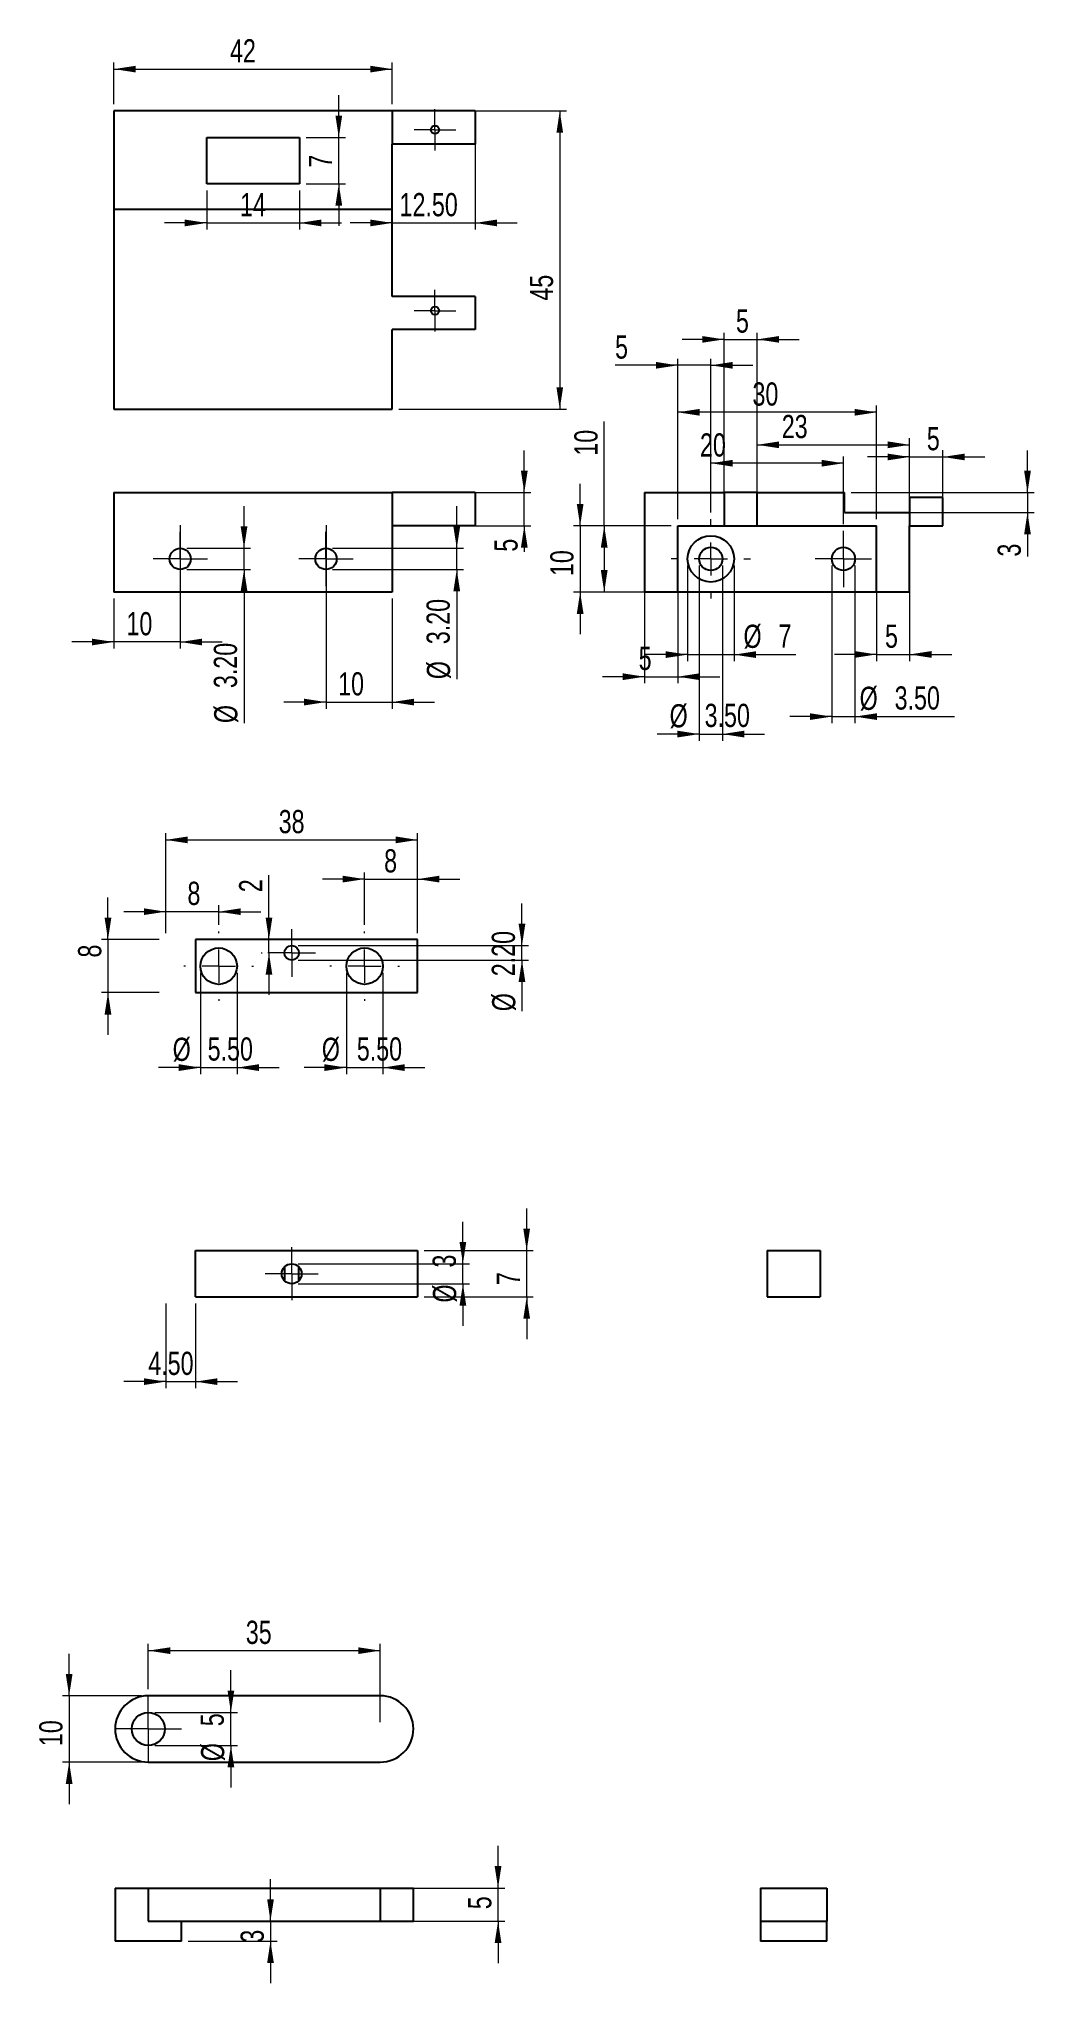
# Model space of a CAD drawing. Header units: millimetres. Extents: x 7 to 157, y 4 to 297.
import ezdxf

# ---------------------------------------------------------------- set-up
doc = ezdxf.new("R2010")
doc.units = ezdxf.units.MM
doc.styles.add('SLDTEXTSTYLE0', font='TXT', dxfattribs={"width": 0.75})
doc.dimstyles.new('SLDDIMSTYLE0', dxfattribs={"dimtxt": 3.5, "dimasz": 3.302, "dimexe": 0, "dimexo": 0.0625, "dimgap": 0.875, "dimtad": 1, "dimrnd": 1e-09, "dimzin": 12, "dimdsep": 46, "dimtxsty": 'SLDTEXTSTYLE0', "dimsah": 1, "dimcen": 0.09, "dimadec": 0, "dimazin": 3, "dimtfac": 1, "dimtmove": 0, "dimatfit": 0, "dimfxl": 0, "dimfrac": 2, "dimtolj": 1, "dimtzin": 12, "dimarcsym": 0})
doc.dimstyles.new('SLDDIMSTYLE1', dxfattribs={"dimtxt": 3.5, "dimasz": 3.302, "dimexe": 0, "dimexo": 0.0625, "dimgap": 0.875, "dimtad": 1, "dimrnd": 1e-09, "dimzin": 12, "dimdsep": 46, "dimtxsty": 'SLDTEXTSTYLE0', "dimsah": 1, "dimcen": 0.09, "dimadec": 0, "dimazin": 3, "dimtfac": 1, "dimtofl": 0, "dimtmove": 0, "dimatfit": 3, "dimfxl": 0, "dimfrac": 2, "dimtolj": 1, "dimtzin": 12, "dimarcsym": 0})
doc.dimstyles.new('SLDDIMSTYLE2', dxfattribs={"dimtxt": 3.5, "dimasz": 3.302, "dimexe": 0, "dimexo": 0.0625, "dimgap": 0.875, "dimtad": 1, "dimrnd": 1e-09, "dimzin": 4, "dimdsep": 46, "dimtxsty": 'SLDTEXTSTYLE0', "dimsah": 1, "dimcen": 0.09, "dimadec": 0, "dimazin": 1, "dimtfac": 1, "dimtmove": 0, "dimatfit": 0, "dimfxl": 0, "dimfrac": 2, "dimtolj": 1, "dimtzin": 12, "dimarcsym": 0})

# ---------------------------------------------------------------- blocks, each defined once
blk = doc.blocks.new('_D')
at = {"color": 7, "linetype": 'Continuous', "lineweight": 18}
for p, q in [((76.14, 17.98), (76.14, 24.33)), ((59.36, 17.98), (77.14, 17.98)), ((76.14, 12.98), (76.14, 17.98)), ((59.36, 12.98), (77.14, 12.98)), ((76.14, 12.98), (76.14, 6.63))]:
    blk.add_line(p, q, dxfattribs=at)
for points in [[(76.14, 17.98), (76.65, 21.28), (75.63, 21.28)], [(76.14, 12.98), (75.63, 9.67), (76.65, 9.67)]]:
    blk.add_solid(points, dxfattribs=at)
at = {"color": 7, "linetype": 'Continuous', "lineweight": 18, "insert": (71.63, 14.78), "char_height": 3.5, "attachment_point": 1, "rotation": 90, "style": 'SLDTEXTSTYLE0'}
blk.add_mtext('5', dxfattribs=at)
blk = doc.blocks.new('_D_1')
at = {"color": 7, "linetype": 'Continuous', "lineweight": 18}
for p, q in [((41.8, 12.98), (41.8, 19.33)), ((29.36, 12.98), (42.8, 12.98)), ((41.8, 12.98), (41.8, 9.98)), ((29.36, 9.98), (42.8, 9.98)), ((41.8, 9.98), (41.8, 3.63))]:
    blk.add_line(p, q, dxfattribs=at)
for points in [[(41.8, 12.98), (42.31, 16.28), (41.3, 16.28)], [(41.8, 9.98), (41.3, 6.67), (42.31, 6.67)]]:
    blk.add_solid(points, dxfattribs=at)
at = {"color": 7, "linetype": 'Continuous', "lineweight": 18, "insert": (37.29, 9.73), "char_height": 3.5, "attachment_point": 1, "rotation": 90, "style": 'SLDTEXTSTYLE0'}
blk.add_mtext('3', dxfattribs=at)
blk = doc.blocks.new('_D_2')
at = {"color": 7, "linetype": 'Continuous', "lineweight": 18}
for p, q in [((11.42, 46.99), (11.42, 53.34)), ((22.36, 46.99), (10.42, 46.99)), ((11.42, 46.99), (11.42, 36.99)), ((22.36, 36.99), (10.42, 36.99)), ((11.42, 36.99), (11.42, 30.64))]:
    blk.add_line(p, q, dxfattribs=at)
for points in [[(11.42, 46.99), (11.93, 50.29), (10.91, 50.29)], [(11.42, 36.99), (10.91, 33.69), (11.93, 33.69)]]:
    blk.add_solid(points, dxfattribs=at)
at = {"color": 7, "linetype": 'Continuous', "lineweight": 18, "insert": (6.91, 39.4), "char_height": 3.5, "attachment_point": 1, "rotation": 90, "style": 'SLDTEXTSTYLE0'}
blk.add_mtext('10', dxfattribs=at)
blk = doc.blocks.new('_D_3')
at = {"color": 7, "linetype": 'Continuous', "lineweight": 18}
for p, q in [((23.36, 47.99), (23.36, 54.81)), ((23.36, 53.81), (58.36, 53.81)), ((58.36, 42.99), (58.36, 54.81))]:
    blk.add_line(p, q, dxfattribs=at)
for points in [[(23.36, 53.81), (26.67, 53.3), (26.67, 54.31)], [(58.36, 53.81), (55.06, 54.31), (55.06, 53.3)]]:
    blk.add_solid(points, dxfattribs=at)
at = {"color": 7, "linetype": 'Continuous', "lineweight": 18, "insert": (38.08, 58.32), "char_height": 3.5, "attachment_point": 1, "style": 'SLDTEXTSTYLE0'}
blk.add_mtext('35', dxfattribs=at)
blk = doc.blocks.new('_D_4')
at = {"color": 7, "linetype": 'Continuous', "lineweight": 18}
for p, q in [((35.83, 44.49), (35.83, 50.84)), ((24.36, 44.49), (36.83, 44.49)), ((35.83, 39.49), (35.83, 44.49)), ((24.36, 39.49), (36.83, 39.49)), ((35.83, 39.49), (35.83, 33.14))]:
    blk.add_line(p, q, dxfattribs=at)
for points in [[(35.83, 44.49), (36.34, 47.79), (35.32, 47.79)], [(35.83, 39.49), (35.32, 36.19), (36.34, 36.19)]]:
    blk.add_solid(points, dxfattribs=at)
at = {"color": 7, "linetype": 'Continuous', "lineweight": 18, "char_height": 3.5, "attachment_point": 1, "rotation": 90, "style": 'SLDTEXTSTYLE0'}
for s, insert in [('5', (31.26, 42.4)), ('%%c', (31.32, 37.12))]:
    blk.add_mtext(s, dxfattribs=dict(at, insert=insert))
blk = doc.blocks.new('SW_CENTERMARKSYMBOL_0')
at = {"color": 0, "linetype": 'Continuous', "lineweight": 0}
for p, q in [((0, 2.5), (0, 5)), ((-2.5, 0), (-5, 0)), ((0, 0), (-2.5, 0)), ((0, 0), (0, 2.5)), ((0, 0), (0, -2.5)), ((0, 0), (2.5, 0)), ((2.5, 0), (5, 0)), ((0, -2.5), (0, -5))]:
    blk.add_line(p, q, dxfattribs=at)
blk = doc.blocks.new('_D_5')
at = {"color": 7, "linetype": 'Continuous', "lineweight": 18}
for p, q in [((80.1, 228.59), (80.1, 234.94)), ((61.18, 228.59), (81.1, 228.59)), ((80.1, 223.59), (80.1, 228.59)), ((61.18, 223.59), (81.1, 223.59)), ((80.1, 223.59), (80.1, 219.68))]:
    blk.add_line(p, q, dxfattribs=at)
for points in [[(80.1, 228.59), (80.61, 231.89), (79.59, 231.89)], [(80.1, 223.59), (79.59, 220.29), (80.61, 220.29)]]:
    blk.add_solid(points, dxfattribs=at)
at = {"color": 7, "linetype": 'Continuous', "lineweight": 18, "insert": (75.59, 219.68), "char_height": 3.5, "attachment_point": 1, "rotation": 90, "style": 'SLDTEXTSTYLE0'}
blk.add_mtext('5', dxfattribs=at)
blk = doc.blocks.new('_D_6')
at = {"color": 7, "linetype": 'Continuous', "lineweight": 18}
for p, q in [((69.91, 220.19), (69.91, 226.54)), ((51.18, 220.19), (70.91, 220.19)), ((69.91, 216.99), (69.91, 220.19)), ((51.18, 216.99), (70.91, 216.99)), ((69.91, 216.99), (69.91, 200.44))]:
    blk.add_line(p, q, dxfattribs=at)
for points in [[(69.91, 220.19), (70.42, 223.49), (69.4, 223.49)], [(69.91, 216.99), (69.4, 213.69), (70.42, 213.69)]]:
    blk.add_solid(points, dxfattribs=at)
at = {"color": 7, "linetype": 'Continuous', "lineweight": 18, "char_height": 3.5, "attachment_point": 1, "rotation": 90, "style": 'SLDTEXTSTYLE0'}
for s, insert in [('3.20', (65.35, 205.72)), ('%%c', (65.4, 200.44))]:
    blk.add_mtext(s, dxfattribs=dict(at, insert=insert))
blk = doc.blocks.new('_D_7')
at = {"color": 7, "linetype": 'Continuous', "lineweight": 18}
for p, q in [((37.81, 220.19), (37.81, 226.54)), ((29.18, 220.19), (38.81, 220.19)), ((37.81, 216.99), (37.81, 220.19)), ((29.18, 216.99), (38.81, 216.99)), ((37.81, 216.99), (37.81, 193.81))]:
    blk.add_line(p, q, dxfattribs=at)
for points in [[(37.81, 220.19), (38.32, 223.49), (37.3, 223.49)], [(37.81, 216.99), (37.3, 213.69), (38.32, 213.69)]]:
    blk.add_solid(points, dxfattribs=at)
at = {"color": 7, "linetype": 'Continuous', "lineweight": 18, "char_height": 3.5, "attachment_point": 1, "rotation": 90, "style": 'SLDTEXTSTYLE0'}
for s, insert in [('3.20', (33.25, 199.09)), ('%%c', (33.3, 193.81))]:
    blk.add_mtext(s, dxfattribs=dict(at, insert=insert))
blk = doc.blocks.new('_D_8')
at = {"color": 7, "linetype": 'Continuous', "lineweight": 18}
for p, q in [((28.18, 223.69), (28.18, 205.05)), ((18.18, 212.59), (18.18, 205.05)), ((18.18, 206.05), (11.83, 206.05)), ((28.18, 206.05), (18.18, 206.05)), ((28.18, 206.05), (34.53, 206.05))]:
    blk.add_line(p, q, dxfattribs=at)
for points in [[(18.18, 206.05), (14.87, 206.55), (14.87, 205.54)], [(28.18, 206.05), (31.48, 205.54), (31.48, 206.55)]]:
    blk.add_solid(points, dxfattribs=at)
at = {"color": 7, "linetype": 'Continuous', "lineweight": 18, "insert": (20.07, 210.56), "char_height": 3.5, "attachment_point": 1, "style": 'SLDTEXTSTYLE0'}
blk.add_mtext('10', dxfattribs=at)
blk = doc.blocks.new('_D_9')
at = {"color": 7, "linetype": 'Continuous', "lineweight": 18}
for p, q in [((50.18, 223.69), (50.18, 195.98)), ((60.18, 212.59), (60.18, 195.98)), ((50.18, 196.98), (43.83, 196.98)), ((50.18, 196.98), (60.18, 196.98)), ((60.18, 196.98), (66.53, 196.98))]:
    blk.add_line(p, q, dxfattribs=at)
for points in [[(50.18, 196.98), (46.87, 197.49), (46.87, 196.47)], [(60.18, 196.98), (63.48, 196.47), (63.48, 197.49)]]:
    blk.add_solid(points, dxfattribs=at)
at = {"color": 7, "linetype": 'Continuous', "lineweight": 18, "insert": (52.01, 201.49), "char_height": 3.5, "attachment_point": 1, "style": 'SLDTEXTSTYLE0'}
blk.add_mtext('10', dxfattribs=at)
blk = doc.blocks.new('SW_CENTERMARKSYMBOL_1')
at = {"color": 0, "linetype": 'Continuous', "lineweight": 0}
for p, q in [((0, 2.5), (0, 4.1)), ((-2.5, 0), (-4.1, 0)), ((0, 0), (-2.5, 0)), ((0, 0), (0, 2.5)), ((0, 0), (0, -2.5)), ((0, 0), (2.5, 0)), ((2.5, 0), (4.1, 0)), ((0, -2.5), (0, -4.1))]:
    blk.add_line(p, q, dxfattribs=at)
blk = doc.blocks.new('SW_CENTERMARKSYMBOL_2')
at = {"color": 0, "linetype": 'Continuous', "lineweight": 0}
for p, q in [((0, 2.5), (0, 4.1)), ((-2.5, 0), (-4.1, 0)), ((0, 0), (-2.5, 0)), ((0, 0), (0, 2.5)), ((0, 0), (0, -2.5)), ((0, 0), (2.5, 0)), ((2.5, 0), (4.1, 0)), ((0, -2.5), (0, -4.1))]:
    blk.add_line(p, q, dxfattribs=at)
blk = doc.blocks.new('_D_10')
at = {"color": 7, "linetype": 'Continuous', "lineweight": 18}
for p, q in [((18.18, 287.21), (18.18, 293.52)), ((60.18, 287.21), (60.18, 293.52)), ((18.18, 292.52), (60.18, 292.52))]:
    blk.add_line(p, q, dxfattribs=at)
for points in [[(18.18, 292.52), (21.48, 292.01), (21.48, 293.02)], [(60.18, 292.52), (56.87, 293.02), (56.87, 292.01)]]:
    blk.add_solid(points, dxfattribs=at)
at = {"color": 7, "linetype": 'Continuous', "lineweight": 18, "insert": (35.69, 297.03), "char_height": 3.5, "attachment_point": 1, "style": 'SLDTEXTSTYLE0'}
blk.add_mtext('42', dxfattribs=at)
blk = doc.blocks.new('_D_11')
at = {"color": 7, "linetype": 'Continuous', "lineweight": 18}
for p, q in [((61.18, 286.21), (86.45, 286.21)), ((85.45, 286.21), (85.45, 241.21)), ((61.18, 241.21), (86.45, 241.21))]:
    blk.add_line(p, q, dxfattribs=at)
for points in [[(85.45, 286.21), (84.95, 282.9), (85.96, 282.9)], [(85.45, 241.21), (85.96, 244.51), (84.95, 244.51)]]:
    blk.add_solid(points, dxfattribs=at)
at = {"color": 7, "linetype": 'Continuous', "lineweight": 18, "insert": (80.94, 257.57), "char_height": 3.5, "attachment_point": 1, "rotation": 90, "style": 'SLDTEXTSTYLE0'}
blk.add_mtext('45', dxfattribs=at)
blk = doc.blocks.new('_D_12')
at = {"color": 7, "linetype": 'Continuous', "lineweight": 18}
for p, q in [((52.11, 282.21), (52.11, 288.56)), ((47.18, 282.21), (53.11, 282.21)), ((52.11, 275.21), (52.11, 282.21)), ((47.18, 275.21), (53.11, 275.21)), ((52.11, 275.21), (52.11, 268.86))]:
    blk.add_line(p, q, dxfattribs=at)
for points in [[(52.11, 282.21), (52.62, 285.51), (51.6, 285.51)], [(52.11, 275.21), (51.6, 271.9), (52.62, 271.9)]]:
    blk.add_solid(points, dxfattribs=at)
at = {"color": 7, "linetype": 'Continuous', "lineweight": 18, "insert": (47.6, 277.64), "char_height": 3.5, "attachment_point": 1, "rotation": 90, "style": 'SLDTEXTSTYLE0'}
blk.add_mtext('7', dxfattribs=at)
blk = doc.blocks.new('_D_13')
at = {"color": 7, "linetype": 'Continuous', "lineweight": 18}
for p, q in [((32.18, 274.21), (32.18, 268.3)), ((46.18, 274.21), (46.18, 268.3)), ((32.18, 269.3), (25.83, 269.3)), ((32.18, 269.3), (46.18, 269.3)), ((46.18, 269.3), (52.53, 269.3))]:
    blk.add_line(p, q, dxfattribs=at)
for points in [[(32.18, 269.3), (28.87, 269.81), (28.87, 268.79)], [(46.18, 269.3), (49.48, 268.79), (49.48, 269.81)]]:
    blk.add_solid(points, dxfattribs=at)
at = {"color": 7, "linetype": 'Continuous', "lineweight": 18, "insert": (37.2, 273.81), "char_height": 3.5, "attachment_point": 1, "style": 'SLDTEXTSTYLE0'}
blk.add_mtext('14', dxfattribs=at)
blk = doc.blocks.new('_D_14')
at = {"color": 7, "linetype": 'Continuous', "lineweight": 18}
for p, q in [((60.18, 285.21), (60.18, 268.3)), ((72.68, 285.21), (72.68, 268.3)), ((60.18, 269.3), (53.83, 269.3)), ((60.18, 269.3), (72.68, 269.3)), ((72.68, 269.3), (79.03, 269.3))]:
    blk.add_line(p, q, dxfattribs=at)
for points in [[(60.18, 269.3), (56.87, 269.81), (56.87, 268.79)], [(72.68, 269.3), (75.98, 268.79), (75.98, 269.81)]]:
    blk.add_solid(points, dxfattribs=at)
at = {"color": 7, "linetype": 'Continuous', "lineweight": 18, "insert": (61.28, 273.81), "char_height": 3.5, "attachment_point": 1, "style": 'SLDTEXTSTYLE0'}
blk.add_mtext('12.50', dxfattribs=at)
blk = doc.blocks.new('SW_CENTERMARKSYMBOL_3')
at = {"color": 0, "linetype": 'Continuous', "lineweight": 0}
for p, q in [((0, 2.5), (0, 3.125)), ((-2.5, 0), (-3.125, 0)), ((0, 0), (-2.5, 0)), ((0, 0), (0, 2.5)), ((0, 0), (0, -2.5)), ((0, 0), (2.5, 0)), ((2.5, 0), (3.125, 0)), ((0, -2.5), (0, -3.125))]:
    blk.add_line(p, q, dxfattribs=at)
blk = doc.blocks.new('SW_CENTERMARKSYMBOL_4')
at = {"color": 0, "linetype": 'Continuous', "lineweight": 0}
for p, q in [((0, 2.5), (0, 3.125)), ((-2.5, 0), (-3.125, 0)), ((0, 0), (-2.5, 0)), ((0, 0), (0, 2.5)), ((0, 0), (0, -2.5)), ((0, 0), (2.5, 0)), ((2.5, 0), (3.125, 0)), ((0, -2.5), (0, -3.125))]:
    blk.add_line(p, q, dxfattribs=at)
blk = doc.blocks.new('_D_15')
at = {"color": 7, "linetype": 'Continuous', "lineweight": 18}
for p, q in [((98.25, 222.59), (98.25, 199.81)), ((103.25, 222.59), (103.25, 199.81)), ((98.25, 200.81), (91.9, 200.81)), ((98.25, 200.81), (103.25, 200.81)), ((103.25, 200.81), (109.6, 200.81))]:
    blk.add_line(p, q, dxfattribs=at)
for points in [[(98.25, 200.81), (94.95, 201.32), (94.95, 200.3)], [(103.25, 200.81), (106.55, 200.3), (106.55, 201.32)]]:
    blk.add_solid(points, dxfattribs=at)
at = {"color": 7, "linetype": 'Continuous', "lineweight": 18, "insert": (97.36, 205.32), "char_height": 3.5, "attachment_point": 1, "style": 'SLDTEXTSTYLE0'}
blk.add_mtext('5', dxfattribs=at)
blk = doc.blocks.new('_D_16')
at = {"color": 7, "linetype": 'Continuous', "lineweight": 18}
for p, q in [((133.25, 222.59), (133.25, 203.17)), ((138.25, 222.59), (138.25, 203.17)), ((133.25, 204.17), (126.9, 204.17)), ((133.25, 204.17), (138.25, 204.17)), ((138.25, 204.17), (144.6, 204.17))]:
    blk.add_line(p, q, dxfattribs=at)
for points in [[(133.25, 204.17), (129.95, 204.68), (129.95, 203.66)], [(138.25, 204.17), (141.55, 203.66), (141.55, 204.68)]]:
    blk.add_solid(points, dxfattribs=at)
at = {"color": 7, "linetype": 'Continuous', "lineweight": 18, "insert": (134.53, 208.68), "char_height": 3.5, "attachment_point": 1, "style": 'SLDTEXTSTYLE0'}
blk.add_mtext('5', dxfattribs=at)
blk = doc.blocks.new('_D_17')
at = {"color": 7, "linetype": 'Continuous', "lineweight": 18}
for p, q in [((103.25, 224.59), (103.25, 241.72)), ((133.25, 240.72), (103.25, 240.72)), ((133.25, 224.59), (133.25, 241.72))]:
    blk.add_line(p, q, dxfattribs=at)
for points in [[(103.25, 240.72), (106.55, 240.21), (106.55, 241.23)], [(133.25, 240.72), (129.95, 241.23), (129.95, 240.21)]]:
    blk.add_solid(points, dxfattribs=at)
at = {"color": 7, "linetype": 'Continuous', "lineweight": 18, "insert": (114.53, 245.23), "char_height": 3.5, "attachment_point": 1, "style": 'SLDTEXTSTYLE0'}
blk.add_mtext('30', dxfattribs=at)
blk = doc.blocks.new('_D_18')
at = {"color": 7, "linetype": 'Continuous', "lineweight": 18}
for p, q in [((88.53, 223.59), (88.53, 229.94)), ((102.25, 223.59), (87.53, 223.59)), ((88.53, 223.59), (88.53, 213.59)), ((102.25, 213.59), (87.53, 213.59)), ((88.53, 213.59), (88.53, 207.24))]:
    blk.add_line(p, q, dxfattribs=at)
for points in [[(88.53, 223.59), (89.04, 226.89), (88.02, 226.89)], [(88.53, 213.59), (88.02, 210.29), (89.04, 210.29)]]:
    blk.add_solid(points, dxfattribs=at)
at = {"color": 7, "linetype": 'Continuous', "lineweight": 18, "insert": (84.02, 216), "char_height": 3.5, "attachment_point": 1, "rotation": 90, "style": 'SLDTEXTSTYLE0'}
blk.add_mtext('10', dxfattribs=at)
blk = doc.blocks.new('_D_19')
at = {"color": 7, "linetype": 'Continuous', "lineweight": 18}
for p, q in [((156.03, 228.59), (156.03, 234.94)), ((129.41, 228.59), (157.03, 228.59)), ((156.03, 228.59), (156.03, 225.59)), ((129.41, 225.59), (157.03, 225.59)), ((156.03, 225.59), (156.03, 218.94))]:
    blk.add_line(p, q, dxfattribs=at)
for points in [[(156.03, 228.59), (156.54, 231.89), (155.52, 231.89)], [(156.03, 225.59), (155.52, 222.29), (156.54, 222.29)]]:
    blk.add_solid(points, dxfattribs=at)
at = {"color": 7, "linetype": 'Continuous', "lineweight": 18, "insert": (151.52, 218.94), "char_height": 3.5, "attachment_point": 1, "rotation": 90, "style": 'SLDTEXTSTYLE0'}
blk.add_mtext('3', dxfattribs=at)
blk = doc.blocks.new('_D_20')
at = {"color": 7, "linetype": 'Continuous', "lineweight": 18}
for p, q in [((92.16, 223.59), (92.16, 239.34)), ((102.25, 223.59), (91.16, 223.59)), ((92.16, 223.59), (92.16, 213.59)), ((102.25, 213.59), (91.16, 213.59))]:
    blk.add_line(p, q, dxfattribs=at)
for points in [[(92.16, 223.59), (91.65, 220.29), (92.67, 220.29)], [(92.16, 213.59), (92.67, 216.89), (91.65, 216.89)]]:
    blk.add_solid(points, dxfattribs=at)
at = {"color": 7, "linetype": 'Continuous', "lineweight": 18, "insert": (87.65, 234.17), "char_height": 3.5, "attachment_point": 1, "rotation": 90, "style": 'SLDTEXTSTYLE0'}
blk.add_mtext('10', dxfattribs=at)
blk = doc.blocks.new('_D_21')
at = {"color": 7, "linetype": 'Continuous', "lineweight": 18}
for p, q in [((106.5, 217.59), (106.5, 191.15)), ((110, 217.59), (110, 191.15)), ((106.5, 192.15), (100.15, 192.15)), ((106.5, 192.15), (110, 192.15)), ((110, 192.15), (116.35, 192.15))]:
    blk.add_line(p, q, dxfattribs=at)
for points in [[(106.5, 192.15), (103.2, 192.66), (103.2, 191.64)], [(110, 192.15), (113.3, 191.64), (113.3, 192.66)]]:
    blk.add_solid(points, dxfattribs=at)
at = {"color": 7, "linetype": 'Continuous', "lineweight": 18, "char_height": 3.5, "attachment_point": 1, "style": 'SLDTEXTSTYLE0'}
for s, insert in [('%%c', (102.03, 196.66)), ('3.50', (107.31, 196.72))]:
    blk.add_mtext(s, dxfattribs=dict(at, insert=insert))
blk = doc.blocks.new('_D_22')
at = {"color": 7, "linetype": 'Continuous', "lineweight": 18}
for p, q in [((126.5, 217.59), (126.5, 193.79)), ((130, 217.59), (130, 193.79)), ((126.5, 194.79), (120.15, 194.79)), ((126.5, 194.79), (130, 194.79)), ((130, 194.79), (145.03, 194.79))]:
    blk.add_line(p, q, dxfattribs=at)
for points in [[(126.5, 194.79), (123.2, 195.29), (123.2, 194.28)], [(130, 194.79), (133.3, 194.28), (133.3, 195.29)]]:
    blk.add_solid(points, dxfattribs=at)
at = {"color": 7, "linetype": 'Continuous', "lineweight": 18, "char_height": 3.5, "attachment_point": 1, "style": 'SLDTEXTSTYLE0'}
for s, insert in [('%%c', (130.7, 199.3)), ('3.50', (135.98, 199.35))]:
    blk.add_mtext(s, dxfattribs=dict(at, insert=insert))
blk = doc.blocks.new('_D_23')
at = {"color": 7, "linetype": 'Continuous', "lineweight": 18}
for p, q in [((103.25, 247.81), (93.8, 247.81)), ((103.25, 224.59), (103.25, 248.81)), ((108.25, 247.81), (103.25, 247.81)), ((108.25, 225.59), (108.25, 248.81)), ((108.25, 247.81), (114.6, 247.81))]:
    blk.add_line(p, q, dxfattribs=at)
for points in [[(103.25, 247.81), (99.95, 248.32), (99.95, 247.3)], [(108.25, 247.81), (111.55, 247.3), (111.55, 248.32)]]:
    blk.add_solid(points, dxfattribs=at)
at = {"color": 7, "linetype": 'Continuous', "lineweight": 18, "insert": (93.8, 252.32), "char_height": 3.5, "attachment_point": 1, "style": 'SLDTEXTSTYLE0'}
blk.add_mtext('5', dxfattribs=at)
blk = doc.blocks.new('_D_24')
at = {"color": 7, "linetype": 'Continuous', "lineweight": 18}
for p, q in [((108.25, 225.59), (108.25, 234.03)), ((128.25, 233.03), (108.25, 233.03)), ((128.25, 223.84), (128.25, 234.03))]:
    blk.add_line(p, q, dxfattribs=at)
for points in [[(108.25, 233.03), (111.55, 232.52), (111.55, 233.54)], [(128.25, 233.03), (124.95, 233.54), (124.95, 232.52)]]:
    blk.add_solid(points, dxfattribs=at)
at = {"color": 7, "linetype": 'Continuous', "lineweight": 18, "insert": (106.61, 237.54), "char_height": 3.5, "attachment_point": 1, "style": 'SLDTEXTSTYLE0'}
blk.add_mtext('20', dxfattribs=at)
blk = doc.blocks.new('_D_25')
at = {"color": 7, "linetype": 'Continuous', "lineweight": 18}
for p, q in [((104.75, 217.59), (104.75, 203.14)), ((111.75, 217.59), (111.75, 203.14)), ((104.75, 204.14), (98.4, 204.14)), ((104.75, 204.14), (111.75, 204.14)), ((111.75, 204.14), (121.05, 204.14))]:
    blk.add_line(p, q, dxfattribs=at)
for points in [[(104.75, 204.14), (101.45, 204.65), (101.45, 203.64)], [(111.75, 204.14), (115.05, 203.64), (115.05, 204.65)]]:
    blk.add_solid(points, dxfattribs=at)
at = {"color": 7, "linetype": 'Continuous', "lineweight": 18, "char_height": 3.5, "attachment_point": 1, "style": 'SLDTEXTSTYLE0'}
for s, insert in [('%%c', (113.18, 208.66)), ('7', (118.46, 208.71))]:
    blk.add_mtext(s, dxfattribs=dict(at, insert=insert))
blk = doc.blocks.new('_D_26')
at = {"color": 7, "linetype": 'Continuous', "lineweight": 18}
for p, q in [((110.25, 224.59), (110.25, 252.72)), ((115.25, 224.59), (115.25, 252.72)), ((110.25, 251.72), (103.9, 251.72)), ((110.25, 251.72), (115.25, 251.72)), ((115.25, 251.72), (121.6, 251.72))]:
    blk.add_line(p, q, dxfattribs=at)
for points in [[(110.25, 251.72), (106.95, 252.23), (106.95, 251.22)], [(115.25, 251.72), (118.55, 251.22), (118.55, 252.23)]]:
    blk.add_solid(points, dxfattribs=at)
at = {"color": 7, "linetype": 'Continuous', "lineweight": 18, "insert": (112.04, 256.24), "char_height": 3.5, "attachment_point": 1, "style": 'SLDTEXTSTYLE0'}
blk.add_mtext('5', dxfattribs=at)
blk = doc.blocks.new('_D_27')
at = {"color": 7, "linetype": 'Continuous', "lineweight": 18}
for p, q in [((138.25, 224.59), (138.25, 234.98)), ((143.25, 224.59), (143.25, 234.98)), ((138.25, 233.98), (131.9, 233.98)), ((138.25, 233.98), (143.25, 233.98)), ((143.25, 233.98), (149.6, 233.98))]:
    blk.add_line(p, q, dxfattribs=at)
for points in [[(138.25, 233.98), (134.95, 234.48), (134.95, 233.47)], [(143.25, 233.98), (146.55, 233.47), (146.55, 234.48)]]:
    blk.add_solid(points, dxfattribs=at)
at = {"color": 7, "linetype": 'Continuous', "lineweight": 18, "insert": (140.84, 238.49), "char_height": 3.5, "attachment_point": 1, "style": 'SLDTEXTSTYLE0'}
blk.add_mtext('5', dxfattribs=at)
blk = doc.blocks.new('_D_28')
at = {"color": 7, "linetype": 'Continuous', "lineweight": 18}
for p, q in [((115.25, 229.59), (115.25, 236.81)), ((115.25, 235.81), (138.25, 235.81)), ((138.25, 228.85), (138.25, 236.81))]:
    blk.add_line(p, q, dxfattribs=at)
for points in [[(115.25, 235.81), (118.55, 235.3), (118.55, 236.32)], [(138.25, 235.81), (134.95, 236.32), (134.95, 235.3)]]:
    blk.add_solid(points, dxfattribs=at)
at = {"color": 7, "linetype": 'Continuous', "lineweight": 18, "insert": (118.95, 240.32), "char_height": 3.5, "attachment_point": 1, "style": 'SLDTEXTSTYLE0'}
blk.add_mtext('23', dxfattribs=at)
blk = doc.blocks.new('SW_CENTERMARKSYMBOL_5')
at = {"color": 0, "linetype": 'Continuous', "lineweight": 0}
for p, q in [((0, 5), (0, 6)), ((-5, 0), (-6, 0)), ((0, 0), (-2.5, 0)), ((0, 0), (0, 2.5)), ((0, 0), (0, -2.5)), ((0, 0), (2.5, 0)), ((5, 0), (6, 0)), ((0, -5), (0, -6))]:
    blk.add_line(p, q, dxfattribs=at)
blk = doc.blocks.new('SW_CENTERMARKSYMBOL_6')
at = {"color": 0, "linetype": 'Continuous', "lineweight": 0}
for p, q in [((0, 2.5), (0, 4.25)), ((-2.5, 0), (-4.25, 0)), ((0, 0), (-2.5, 0)), ((0, 0), (0, 2.5)), ((0, 0), (0, -2.5)), ((0, 0), (2.5, 0)), ((2.5, 0), (4.25, 0)), ((0, -2.5), (0, -4.25))]:
    blk.add_line(p, q, dxfattribs=at)
blk = doc.blocks.new('_D_29')
at = {"color": 7, "linetype": 'Continuous', "lineweight": 18}
for p, q in [((80.46, 114.19), (80.46, 120.54)), ((65, 114.19), (81.46, 114.19)), ((80.46, 107.19), (80.46, 114.19)), ((65, 107.19), (81.46, 107.19)), ((80.46, 107.19), (80.46, 100.84))]:
    blk.add_line(p, q, dxfattribs=at)
for points in [[(80.46, 114.19), (80.97, 117.49), (79.95, 117.49)], [(80.46, 107.19), (79.95, 103.89), (80.97, 103.89)]]:
    blk.add_solid(points, dxfattribs=at)
at = {"color": 7, "linetype": 'Continuous', "lineweight": 18, "insert": (75.95, 108.99), "char_height": 3.5, "attachment_point": 1, "rotation": 90, "style": 'SLDTEXTSTYLE0'}
blk.add_mtext('7', dxfattribs=at)
blk = doc.blocks.new('_D_30')
at = {"color": 7, "linetype": 'Continuous', "lineweight": 18}
for p, q in [((26, 106.19), (26, 93.41)), ((30.5, 106.19), (30.5, 93.41)), ((26, 94.41), (19.65, 94.41)), ((26, 94.41), (30.5, 94.41)), ((30.5, 94.41), (36.85, 94.41))]:
    blk.add_line(p, q, dxfattribs=at)
for points in [[(26, 94.41), (22.7, 94.92), (22.7, 93.9)], [(30.5, 94.41), (33.8, 93.9), (33.8, 94.92)]]:
    blk.add_solid(points, dxfattribs=at)
at = {"color": 7, "linetype": 'Continuous', "lineweight": 18, "insert": (23.36, 98.92), "char_height": 3.5, "attachment_point": 1, "style": 'SLDTEXTSTYLE0'}
blk.add_mtext('4.50', dxfattribs=at)
blk = doc.blocks.new('_D_31')
at = {"color": 7, "linetype": 'Continuous', "lineweight": 18}
for p, q in [((70.84, 112.19), (70.84, 118.54)), ((46, 112.19), (71.84, 112.19)), ((70.84, 109.19), (70.84, 112.19)), ((46, 109.19), (71.84, 109.19)), ((70.84, 109.19), (70.84, 102.84))]:
    blk.add_line(p, q, dxfattribs=at)
for points in [[(70.84, 112.19), (71.34, 115.49), (70.33, 115.49)], [(70.84, 109.19), (70.33, 105.89), (71.34, 105.89)]]:
    blk.add_solid(points, dxfattribs=at)
at = {"color": 7, "linetype": 'Continuous', "lineweight": 18, "char_height": 3.5, "attachment_point": 1, "rotation": 90, "style": 'SLDTEXTSTYLE0'}
for s, insert in [('3', (66.27, 111.63)), ('%%c', (66.32, 106.35))]:
    blk.add_mtext(s, dxfattribs=dict(at, insert=insert))
blk = doc.blocks.new('SW_CENTERMARKSYMBOL_7')
at = {"color": 0, "linetype": 'Continuous', "lineweight": 0}
for p, q in [((0, 2.5), (0, 4)), ((-2.5, 0), (-4, 0)), ((0, 0), (-2.5, 0)), ((0, 0), (0, 2.5)), ((0, 0), (0, -2.5)), ((0, 0), (2.5, 0)), ((2.5, 0), (4, 0)), ((0, -2.5), (0, -4))]:
    blk.add_line(p, q, dxfattribs=at)
blk = doc.blocks.new('_D_32')
at = {"color": 7, "linetype": 'Continuous', "lineweight": 18}
for p, q in [((26, 162.12), (26, 177.18)), ((26, 176.18), (64, 176.18)), ((64, 162.12), (64, 177.18))]:
    blk.add_line(p, q, dxfattribs=at)
for points in [[(26, 176.18), (29.3, 175.67), (29.3, 176.69)], [(64, 176.18), (60.7, 176.69), (60.7, 175.67)]]:
    blk.add_solid(points, dxfattribs=at)
at = {"color": 7, "linetype": 'Continuous', "lineweight": 18, "insert": (43.04, 180.69), "char_height": 3.5, "attachment_point": 1, "style": 'SLDTEXTSTYLE0'}
blk.add_mtext('38', dxfattribs=at)
blk = doc.blocks.new('_D_33')
at = {"color": 7, "linetype": 'Continuous', "lineweight": 18}
for p, q in [((17.28, 161.12), (17.28, 167.47)), ((25, 161.12), (16.28, 161.12)), ((17.28, 161.12), (17.28, 153.12)), ((25, 153.12), (16.28, 153.12)), ((17.28, 153.12), (17.28, 146.77))]:
    blk.add_line(p, q, dxfattribs=at)
for points in [[(17.28, 161.12), (17.79, 164.42), (16.77, 164.42)], [(17.28, 153.12), (16.77, 149.82), (17.79, 149.82)]]:
    blk.add_solid(points, dxfattribs=at)
at = {"color": 7, "linetype": 'Continuous', "lineweight": 18, "insert": (12.77, 158.42), "char_height": 3.5, "attachment_point": 1, "rotation": 90, "style": 'SLDTEXTSTYLE0'}
blk.add_mtext('8', dxfattribs=at)
blk = doc.blocks.new('_D_34')
at = {"color": 7, "linetype": 'Continuous', "lineweight": 18}
for p, q in [((31.25, 156.12), (31.25, 140.81)), ((36.75, 156.12), (36.75, 140.81)), ((31.25, 141.81), (24.9, 141.81)), ((31.25, 141.81), (36.75, 141.81)), ((36.75, 141.81), (43.1, 141.81))]:
    blk.add_line(p, q, dxfattribs=at)
for points in [[(31.25, 141.81), (27.95, 142.32), (27.95, 141.3)], [(36.75, 141.81), (40.05, 141.3), (40.05, 142.32)]]:
    blk.add_solid(points, dxfattribs=at)
at = {"color": 7, "linetype": 'Continuous', "lineweight": 18, "char_height": 3.5, "attachment_point": 1, "style": 'SLDTEXTSTYLE0'}
for s, insert in [('%%c', (27.04, 146.32)), ('5.50', (32.32, 146.37))]:
    blk.add_mtext(s, dxfattribs=dict(at, insert=insert))
blk = doc.blocks.new('_D_35')
at = {"color": 7, "linetype": 'Continuous', "lineweight": 18}
for p, q in [((53.25, 156.12), (53.25, 140.81)), ((58.75, 156.12), (58.75, 140.81)), ((53.25, 141.81), (46.9, 141.81)), ((53.25, 141.81), (58.75, 141.81)), ((58.75, 141.81), (65.1, 141.81))]:
    blk.add_line(p, q, dxfattribs=at)
for points in [[(53.25, 141.81), (49.95, 142.32), (49.95, 141.3)], [(58.75, 141.81), (62.05, 141.3), (62.05, 142.32)]]:
    blk.add_solid(points, dxfattribs=at)
at = {"color": 7, "linetype": 'Continuous', "lineweight": 18, "char_height": 3.5, "attachment_point": 1, "style": 'SLDTEXTSTYLE0'}
for s, insert in [('%%c', (49.55, 146.32)), ('5.50', (54.83, 146.37))]:
    blk.add_mtext(s, dxfattribs=dict(at, insert=insert))
blk = doc.blocks.new('_D_36')
at = {"color": 7, "linetype": 'Continuous', "lineweight": 18}
for p, q in [((26, 165.34), (19.65, 165.34)), ((26, 162.12), (26, 166.34)), ((34, 165.34), (26, 165.34)), ((34, 163.37), (34, 166.34)), ((34, 165.34), (40.35, 165.34))]:
    blk.add_line(p, q, dxfattribs=at)
for points in [[(26, 165.34), (22.7, 165.85), (22.7, 164.84)], [(34, 165.34), (37.3, 164.84), (37.3, 165.85)]]:
    blk.add_solid(points, dxfattribs=at)
at = {"color": 7, "linetype": 'Continuous', "lineweight": 18, "insert": (29.27, 169.86), "char_height": 3.5, "attachment_point": 1, "style": 'SLDTEXTSTYLE0'}
blk.add_mtext('8', dxfattribs=at)
blk = doc.blocks.new('_D_37')
at = {"color": 7, "linetype": 'Continuous', "lineweight": 18}
for p, q in [((56, 170.26), (49.65, 170.26)), ((56, 163.37), (56, 171.26)), ((56, 170.26), (64, 170.26)), ((64, 162.12), (64, 171.26)), ((64, 170.26), (70.35, 170.26))]:
    blk.add_line(p, q, dxfattribs=at)
for points in [[(56, 170.26), (52.7, 170.77), (52.7, 169.75)], [(64, 170.26), (67.3, 169.75), (67.3, 170.77)]]:
    blk.add_solid(points, dxfattribs=at)
at = {"color": 7, "linetype": 'Continuous', "lineweight": 18, "insert": (58.95, 174.77), "char_height": 3.5, "attachment_point": 1, "style": 'SLDTEXTSTYLE0'}
blk.add_mtext('8', dxfattribs=at)
blk = doc.blocks.new('_D_38')
at = {"color": 7, "linetype": 'Continuous', "lineweight": 18}
for p, q in [((79.75, 160.22), (79.75, 166.57)), ((46, 160.22), (80.75, 160.22)), ((79.75, 158.02), (79.75, 160.22)), ((46, 158.02), (80.75, 158.02)), ((79.75, 158.02), (79.75, 150.32))]:
    blk.add_line(p, q, dxfattribs=at)
for points in [[(79.75, 160.22), (80.26, 163.52), (79.24, 163.52)], [(79.75, 158.02), (79.24, 154.72), (80.26, 154.72)]]:
    blk.add_solid(points, dxfattribs=at)
at = {"color": 7, "linetype": 'Continuous', "lineweight": 18, "char_height": 3.5, "attachment_point": 1, "rotation": 90, "style": 'SLDTEXTSTYLE0'}
for s, insert in [('2.20', (75.19, 155.6)), ('%%c', (75.24, 150.32))]:
    blk.add_mtext(s, dxfattribs=dict(at, insert=insert))
blk = doc.blocks.new('_D_39')
at = {"color": 7, "linetype": 'Continuous', "lineweight": 18}
for p, q in [((41.57, 161.12), (41.57, 170.87)), ((40.4, 159.12), (40.57, 159.12)), ((41.57, 159.12), (41.57, 161.12)), ((41.57, 159.12), (41.57, 152.77))]:
    blk.add_line(p, q, dxfattribs=at)
for points in [[(41.57, 161.12), (42.08, 164.42), (41.07, 164.42)], [(41.57, 159.12), (41.07, 155.82), (42.08, 155.82)]]:
    blk.add_solid(points, dxfattribs=at)
at = {"color": 7, "linetype": 'Continuous', "lineweight": 18, "insert": (37.06, 168.28), "char_height": 3.5, "attachment_point": 1, "rotation": 90, "style": 'SLDTEXTSTYLE0'}
blk.add_mtext('2', dxfattribs=at)
blk = doc.blocks.new('SW_CENTERMARKSYMBOL_8')
at = {"color": 0, "linetype": 'Continuous', "lineweight": 0}
for p, q in [((0, 2.5), (0, 3.6)), ((-2.5, 0), (-3.6, 0)), ((0, 0), (-2.5, 0)), ((0, 0), (0, 2.5)), ((0, 0), (0, -2.5)), ((0, 0), (2.5, 0)), ((2.5, 0), (3.6, 0)), ((0, -2.5), (0, -3.6))]:
    blk.add_line(p, q, dxfattribs=at)
blk = doc.blocks.new('SW_CENTERMARKSYMBOL_9')
at = {"color": 0, "linetype": 'Continuous', "lineweight": 0}
for p, q in [((0, 5), (0, 5.25)), ((-5, 0), (-5.25, 0)), ((0, 0), (-2.5, 0)), ((0, 0), (0, 2.5)), ((0, 0), (0, -2.5)), ((0, 0), (2.5, 0)), ((5, 0), (5.25, 0)), ((0, -5), (0, -5.25))]:
    blk.add_line(p, q, dxfattribs=at)
blk = doc.blocks.new('SW_CENTERMARKSYMBOL_10')
at = {"color": 0, "linetype": 'Continuous', "lineweight": 0}
for p, q in [((0, 5), (0, 5.25)), ((-5, 0), (-5.25, 0)), ((0, 0), (-2.5, 0)), ((0, 0), (0, 2.5)), ((0, 0), (0, -2.5)), ((0, 0), (2.5, 0)), ((5, 0), (5.25, 0)), ((0, -5), (0, -5.25))]:
    blk.add_line(p, q, dxfattribs=at)

msp = doc.modelspace()

# ---------------------------------------------------------------- linework, layer by layer
at = {"color": 7, "linetype": 'Continuous', "lineweight": 25}
for p, q in [((60.175, 286.205), (18.175, 286.205)), ((18.175, 286.205), (18.175, 271.367)), ((72.675, 286.205), (60.175, 286.205)), ((60.175, 286.205), (60.175, 281.205)), ((72.675, 286.205), (72.675, 281.205)), ((32.175, 282.205), (46.175, 282.205)), ((32.175, 275.205), (32.175, 282.205)), ((46.175, 282.205), (46.175, 275.205)), ((72.675, 281.205), (60.175, 281.205)), ((60.175, 271.367), (60.175, 281.205)), ((46.175, 275.205), (32.175, 275.205)), ((18.175, 271.367), (60.175, 271.367)), ((18.175, 271.367), (18.175, 241.205)), ((60.175, 258.205), (60.175, 271.367)), ((72.675, 258.205), (60.175, 258.205)), ((72.675, 258.205), (72.675, 253.205)), ((72.675, 253.205), (60.175, 253.205)), ((60.175, 241.205), (60.175, 253.205)), ((18.175, 241.205), (60.175, 241.205)), ((18.175, 228.591), (60.175, 228.591)), ((18.175, 228.591), (18.175, 213.591)), ((60.175, 228.591), (60.175, 213.591)), ((72.675, 228.591), (60.175, 228.591)), ((72.675, 228.591), (72.675, 223.591)), ((98.25, 228.591), (98.25, 213.591)), ((98.25, 228.591), (110.25, 228.591)), ((110.25, 228.591), (110.25, 223.591)), ((115.25, 228.591), (110.25, 228.591)), ((115.25, 223.591), (115.25, 228.591)), ((115.25, 228.591), (128.412, 228.591)), ((128.412, 225.591), (128.412, 228.591)), ((143.25, 227.846), (138.25, 227.846)), ((138.25, 227.846), (138.25, 223.591)), ((143.25, 223.591), (143.25, 227.846)), ((72.675, 223.591), (60.175, 223.591)), ((103.25, 213.591), (103.25, 223.591)), ((103.25, 223.591), (110.25, 223.591)), ((110.25, 223.591), (115.25, 223.591)), ((115.25, 223.591), (133.25, 223.591)), ((128.412, 225.591), (138.25, 225.591)), ((133.25, 213.591), (133.25, 223.591)), ((138.25, 223.591), (143.25, 223.591)), ((138.25, 213.591), (138.25, 223.591)), ((60.175, 213.591), (18.175, 213.591)), ((103.25, 213.591), (98.25, 213.591)), ((133.25, 213.591), (103.25, 213.591)), ((138.25, 213.591), (133.25, 213.591)), ((64, 161.122), (30.5, 161.122)), ((30.5, 161.122), (30.5, 153.122)), ((64, 153.122), (64, 161.122)), ((30.5, 153.122), (64, 153.122)), ((30.5, 107.19), (30.5, 114.19)), ((30.5, 114.19), (64, 114.19)), ((43.9, 111.71), (43.9, 109.67)), ((46.1, 109.67), (46.1, 111.71)), ((64, 114.19), (64, 107.19)), ((116.75, 114.19), (116.75, 107.19)), ((116.75, 114.19), (124.75, 114.19)), ((124.75, 114.19), (124.75, 107.19)), ((30.5, 107.19), (64, 107.19)), ((116.75, 107.19), (124.75, 107.19)), ((58.363, 46.991), (23.363, 46.991)), ((23.363, 36.991), (58.363, 36.991)), ((18.363, 17.975), (18.363, 9.975)), ((18.363, 17.975), (23.363, 17.975)), ((23.363, 17.975), (23.363, 12.975)), ((23.363, 17.975), (58.363, 17.975)), ((58.363, 17.975), (58.363, 12.975)), ((58.363, 17.975), (63.363, 17.975)), ((63.363, 12.975), (63.363, 17.975)), ((115.75, 17.975), (115.75, 12.975)), ((115.75, 17.975), (125.75, 17.975)), ((125.75, 17.975), (125.75, 12.975)), ((23.363, 12.975), (58.363, 12.975)), ((28.363, 9.975), (28.363, 12.975)), ((58.363, 12.975), (63.363, 12.975)), ((115.75, 12.975), (115.75, 9.975)), ((115.75, 12.975), (125.75, 12.975)), ((125.75, 9.975), (125.75, 12.975)), ((28.363, 9.975), (18.363, 9.975)), ((125.75, 9.975), (115.75, 9.975))]:
    msp.add_line(p, q, dxfattribs=at)
for centre, radius in [((66.625, 283.355), 0.625), ((66.625, 256.055), 0.625), ((28.175, 218.591), 1.6), ((50.175, 218.591), 1.6), ((108.25, 218.591), 3.5), ((108.25, 218.591), 1.75), ((128.25, 218.591), 1.75), ((34, 157.122), 2.75), ((45, 159.122), 1.1), ((56, 157.122), 2.75), ((45, 110.69), 1.5), ((23.363, 41.991), 2.5)]:
    msp.add_circle(centre, radius, dxfattribs=at)
for centre, start, end in [((23.363, 41.991), 90, 270), ((58.363, 41.991), 270, 90)]:
    msp.add_arc(centre, 5, start, end, dxfattribs=at)

# ---------------------------------------------------------------- block references
at = {"color": 7, "linetype": 'Continuous', "lineweight": 0}
for name, p in [('SW_CENTERMARKSYMBOL_3', (66.625, 283.355)), ('SW_CENTERMARKSYMBOL_4', (66.625, 256.055)), ('SW_CENTERMARKSYMBOL_5', (108.25, 218.591)), ('SW_CENTERMARKSYMBOL_1', (28.175, 218.591)), ('SW_CENTERMARKSYMBOL_2', (50.175, 218.591)), ('SW_CENTERMARKSYMBOL_6', (128.25, 218.591)), ('SW_CENTERMARKSYMBOL_9', (34, 157.122)), ('SW_CENTERMARKSYMBOL_8', (45, 159.122)), ('SW_CENTERMARKSYMBOL_10', (56, 157.122)), ('SW_CENTERMARKSYMBOL_7', (45, 110.69)), ('SW_CENTERMARKSYMBOL_0', (23.363, 41.991))]:
    msp.add_blockref(name, p, dxfattribs=at)

# ---------------------------------------------------------------- dimensions: what is measured, and where the dimension line sits
at = {"color": 7, "linetype": 'Continuous', "lineweight": 18}
for base, p1, p2, dimstyle, picture, middle in [((60.175, 295.294), (18.175, 286.205), (60.175, 286.205), 'SLDDIMSTYLE1', '_D_10', (38.277, 295.294)), ((72.675, 272.079), (60.175, 286.205), (72.675, 286.205), 'SLDDIMSTYLE2', '_D_14', (67.095, 272.079)), ((46.175, 272.079), (32.175, 275.205), (46.175, 275.205), 'SLDDIMSTYLE0', '_D_13', (39.791, 272.079)), ((115.25, 254.502), (110.25, 223.591), (115.25, 223.591), 'SLDDIMSTYLE0', '_D_26', (113.338, 254.502)), ((103.25, 250.591), (108.25, 218.591), (103.25, 223.591), 'SLDDIMSTYLE0', '_D_23', (95.094, 250.591)), ((103.25, 243.499), (133.25, 223.591), (103.25, 223.591), 'SLDDIMSTYLE1', '_D_17', (117.115, 243.499)), ((138.25, 238.591), (115.25, 228.591), (138.25, 227.846), 'SLDDIMSTYLE1', '_D_28', (121.541, 238.591)), ((143.25, 236.754), (138.25, 223.591), (143.25, 223.591), 'SLDDIMSTYLE0', '_D_27', (142.137, 236.754)), ((108.25, 235.81), (128.25, 218.591), (108.25, 218.591), 'SLDDIMSTYLE0', '_D_24', (109.196, 235.81)), ((18.175, 208.823), (28.175, 218.591), (18.175, 213.591), 'SLDDIMSTYLE0', '_D_8', (22.658, 208.823)), ((60.175, 199.756), (50.175, 218.591), (60.175, 213.591), 'SLDDIMSTYLE0', '_D_9', (54.595, 199.756)), ((103.25, 203.591), (98.25, 223.591), (103.25, 223.591), 'SLDDIMSTYLE0', '_D_15', (98.653, 203.591)), ((138.25, 206.949), (133.25, 223.591), (138.25, 223.591), 'SLDDIMSTYLE0', '_D_16', (135.819, 206.949)), ((64, 178.96), (26, 161.122), (64, 161.122), 'SLDDIMSTYLE1', '_D_32', (45.629, 178.96)), ((64, 173.037), (56, 157.122), (64, 161.122), 'SLDDIMSTYLE0', '_D_37', (60.245, 173.037)), ((26, 168.122), (34, 157.122), (26, 161.122), 'SLDDIMSTYLE0', '_D_36', (30.567, 168.122)), ((30.5, 97.19), (26, 107.19), (30.5, 107.19), 'SLDDIMSTYLE2', '_D_30', (27.887, 97.19)), ((58.363, 56.585), (23.363, 41.991), (58.363, 41.991), 'SLDDIMSTYLE1', '_D_3', (40.67, 56.585))]:
    dim = msp.add_linear_dim(base=base, p1=p1, p2=p2, dimstyle=dimstyle, dxfattribs=at)
    dim.commit()
    dim.dimension.update_dxf_attribs({"geometry": picture, "text_midpoint": middle, "dimtype": 160})
for base, p1, p2, dimstyle, picture, middle in [((49.334, 282.205), (46.175, 275.205), (46.175, 282.205), 'SLDDIMSTYLE0', '_D_12', (49.334, 278.929)), ((82.675, 241.205), (60.175, 286.205), (60.175, 241.205), 'SLDDIMSTYLE1', '_D_11', (82.675, 260.154)), ((89.381, 213.591), (103.25, 223.591), (103.25, 213.591), 'SLDDIMSTYLE1', '_D_20', (89.381, 236.754)), ((77.321, 228.591), (60.175, 223.591), (60.175, 228.591), 'SLDDIMSTYLE0', '_D_5', (77.321, 220.975)), ((153.25, 225.591), (128.412, 228.591), (128.412, 225.591), 'SLDDIMSTYLE0', '_D_19', (153.25, 220.232)), ((85.754, 213.591), (103.25, 223.591), (103.25, 213.591), 'SLDDIMSTYLE0', '_D_18', (85.754, 218.591)), ((38.795, 161.122), (45, 159.122), (26, 161.122), 'SLDDIMSTYLE0', '_D_39', (38.795, 169.574)), ((14.5, 153.122), (26, 161.122), (26, 153.122), 'SLDDIMSTYLE0', '_D_33', (14.5, 159.712)), ((77.682, 114.19), (64, 107.19), (64, 114.19), 'SLDDIMSTYLE0', '_D_29', (77.682, 110.285)), ((8.642, 36.991), (23.363, 46.991), (23.363, 36.991), 'SLDDIMSTYLE0', '_D_2', (8.642, 41.991)), ((73.363, 17.975), (58.363, 12.975), (58.363, 17.975), 'SLDDIMSTYLE0', '_D', (73.363, 16.075)), ((39.026, 9.975), (28.363, 12.975), (28.363, 9.975), 'SLDDIMSTYLE0', '_D_1', (39.026, 11.025))]:
    dim = msp.add_linear_dim(base=base, p1=p1, p2=p2, angle=90, dimstyle=dimstyle, dxfattribs=at)
    dim.commit()
    dim.dimension.update_dxf_attribs({"geometry": picture, "text_midpoint": middle, "dimtype": 160})
for base, p1, p2, dimstyle, picture, middle in [((35.005, 220.191), (28.175, 216.991), (28.175, 220.191), 'SLDDIMSTYLE2', '_D_7', (35.005, 200.977)), ((67.107, 220.191), (50.175, 216.991), (50.175, 220.191), 'SLDDIMSTYLE2', '_D_6', (67.107, 207.603)), ((76.946, 160.222), (45, 158.022), (45, 160.222), 'SLDDIMSTYLE2', '_D_38', (76.946, 157.487)), ((68.031, 112.19), (45, 109.19), (45, 112.19), 'SLDDIMSTYLE0', '_D_31', (68.031, 110.285)), ((33.022, 44.491), (23.363, 39.491), (23.363, 44.491), 'SLDDIMSTYLE0', '_D_4', (33.022, 41.051))]:
    dim = msp.add_linear_dim(base=base, p1=p1, p2=p2, angle=90, text='%%c<>', dimstyle=dimstyle, dxfattribs=at)
    dim.commit()
    dim.dimension.update_dxf_attribs({"geometry": picture, "text_midpoint": middle, "dimtype": 160})
for base, p1, p2, dimstyle, picture, middle in [((111.75, 206.949), (104.75, 218.591), (111.75, 218.591), 'SLDDIMSTYLE0', '_D_25', (117.115, 206.949)), ((110, 194.957), (106.5, 218.591), (110, 218.591), 'SLDDIMSTYLE2', '_D_21', (109.196, 194.957)), ((130, 197.591), (126.5, 218.591), (130, 218.591), 'SLDDIMSTYLE2', '_D_22', (137.869, 197.591)), ((36.75, 144.612), (31.25, 157.122), (36.75, 157.122), 'SLDDIMSTYLE2', '_D_34', (34.205, 144.612)), ((58.75, 144.612), (53.25, 157.122), (58.75, 157.122), 'SLDDIMSTYLE2', '_D_35', (56.715, 144.612))]:
    dim = msp.add_linear_dim(base=base, p1=p1, p2=p2, text='%%c<>', dimstyle=dimstyle, dxfattribs=at)
    dim.commit()
    dim.dimension.update_dxf_attribs({"geometry": picture, "text_midpoint": middle, "dimtype": 160})

doc.saveas('drawing.dxf')
